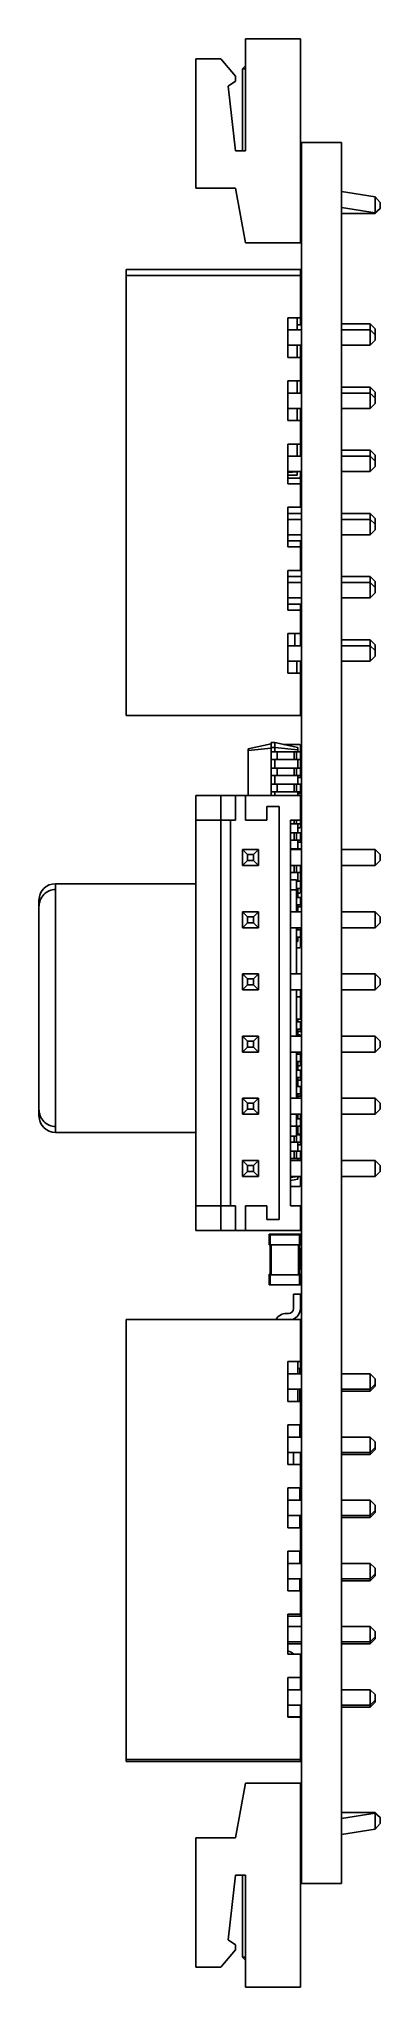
# Paper-space layout '_Right' of a CAD drawing. Header units: millimetres. Extents: x -12.2 to 1.6, y -127.5 to -49.2.
import ezdxf

# ---------------------------------------------------------------- set-up
doc = ezdxf.new("R2010")
doc.units = ezdxf.units.MM

psp = doc.layouts.new('_Right')

# ---------------------------------------------------------------- linework, layer by layer
at = {"color": 7, "linetype": 'Continuous', "lineweight": 25}
for p, q in [((-3.85, -49.208), (-3.85, -53.708)), ((-1.65, -49.208), (-3.85, -49.208)), ((-1.65, -57.407), (-1.65, -49.208)), ((-5.85, -55.208), (-5.85, -50.008)), ((-4.85, -50.008), (-5.85, -50.008)), ((-4.25, -50.708), (-4.85, -50.008)), ((-4.55, -51.108), (-4.25, -50.907)), ((-4.25, -50.907), (-4.25, -50.708)), ((-3.97, -50.407), (-3.85, -50.288)), ((-3.97, -50.407), (-3.97, -53.708)), ((-3.85, -50.407), (-3.97, -50.407)), ((-4.25, -53.708), (-4.55, -51.108)), ((-3.85, -53.708), (-4.25, -53.708)), ((0, -53.375), (-1.6, -53.375)), ((-1.6, -53.375), (-1.6, -123.375)), ((0, -53.375), (0, -123.375)), ((-5.85, -55.208), (-4.25, -55.208)), ((-4.25, -55.208), (-3.85, -57.407)), ((-1.6, -55.587), (-1.65, -55.587)), ((1.352, -55.556), (0, -55.343)), ((1.35, -56.227), (1.35, -55.556)), ((1.55, -55.788), (1.352, -55.556)), ((-1.65, -56.227), (-1.6, -56.227)), ((0, -55.983), (1.352, -56.196)), ((0, -56.227), (1.35, -56.227)), ((1.55, -56.028), (1.35, -56.227)), ((1.55, -56.028), (1.352, -56.196)), ((1.55, -56.028), (1.55, -55.788)), ((-3.85, -57.407), (-1.65, -57.407)), ((-8.65, -58.475), (-8.65, -76.415)), ((-1.65, -58.475), (-8.65, -58.475)), ((-8.65, -58.715), (-1.65, -58.715)), ((-1.65, -60.705), (-1.65, -58.475)), ((-2.15, -60.415), (-1.65, -60.415)), ((-2.15, -62.015), (-2.15, -60.415)), ((-2.15, -60.905), (-1.6, -60.905)), ((-1.78, -60.905), (-1.78, -60.415)), ((-1.65, -60.705), (-1.78, -60.705)), ((-1.65, -60.665), (-1.6, -60.665)), ((0, -60.665), (1.15, -60.665)), ((0, -60.905), (1.15, -60.905)), ((1.15, -60.665), (1.15, -61.525)), ((1.15, -60.665), (1.35, -60.865)), ((1.35, -61.105), (1.15, -60.905)), ((1.35, -61.085), (1.34, -61.095)), ((1.35, -60.865), (1.35, -61.085)), ((-1.6, -61.525), (-2.15, -61.525)), ((-1.78, -62.015), (-1.78, -61.525)), ((-1.65, -61.525), (-1.65, -63.445)), ((1.15, -61.525), (0, -61.525)), ((1.35, -61.325), (1.15, -61.525)), ((1.35, -61.105), (1.35, -61.325)), ((-1.65, -62.015), (-2.15, -62.015)), ((-2.15, -62.955), (-2.15, -64.555)), ((-1.65, -62.955), (-2.15, -62.955)), ((-1.6, -63.445), (-2.15, -63.445)), ((-1.78, -63.445), (-1.78, -62.955)), ((-1.65, -63.205), (-1.6, -63.205)), ((0, -63.205), (1.15, -63.205)), ((1.15, -63.445), (0, -63.445)), ((1.15, -64.065), (1.15, -63.205)), ((1.15, -63.205), (1.35, -63.405)), ((1.35, -63.645), (1.15, -63.445)), ((1.35, -63.405), (1.35, -63.625)), ((-2.15, -64.065), (-1.6, -64.065)), ((-1.78, -64.555), (-1.78, -64.065)), ((-1.65, -65.985), (-1.65, -64.065)), ((0, -64.065), (1.15, -64.065)), ((1.35, -63.865), (1.15, -64.065)), ((1.35, -63.625), (1.34, -63.635)), ((1.35, -63.865), (1.35, -63.645)), ((-2.15, -64.555), (-1.65, -64.555)), ((-2.15, -65.495), (-2.15, -67.095)), ((-1.65, -65.495), (-2.15, -65.495)), ((-1.78, -65.985), (-1.78, -65.495)), ((-1.65, -65.745), (-1.6, -65.745)), ((0, -65.745), (1.15, -65.745)), ((1.15, -66.605), (1.15, -65.745)), ((1.15, -65.745), (1.35, -65.945)), ((-1.6, -65.985), (-2.15, -65.985)), ((1.15, -65.985), (0, -65.985)), ((1.35, -66.185), (1.15, -65.985)), ((1.35, -66.405), (1.15, -66.605)), ((1.35, -66.165), (1.34, -66.175)), ((1.35, -65.945), (1.35, -66.165)), ((1.35, -66.405), (1.35, -66.185)), ((-2.15, -66.605), (-1.6, -66.605)), ((-1.78, -66.618), (-2.15, -66.644)), ((-1.781, -66.745), (-2.15, -66.745)), ((-1.737, -66.875), (-2.15, -66.875)), ((-2.15, -67.095), (-1.65, -67.095)), ((-1.781, -66.618), (-1.781, -66.745)), ((-1.78, -66.618), (-1.78, -66.605)), ((-1.681, -66.855), (-1.65, -66.855)), ((-1.65, -66.605), (-1.65, -66.788)), ((-1.65, -68.035), (-1.65, -66.855)), ((0, -66.605), (1.15, -66.605)), ((-1.65, -68.035), (-2.15, -68.035)), ((-2.15, -68.035), (-2.15, -69.635)), ((-2.15, -68.285), (-1.6, -68.285)), ((-1.6, -68.525), (-2.15, -68.525)), ((0, -68.285), (1.15, -68.285)), ((1.15, -68.525), (0, -68.525)), ((1.15, -69.145), (1.15, -68.285)), ((1.15, -68.285), (1.35, -68.485)), ((1.35, -68.725), (1.15, -68.525)), ((1.35, -68.705), (1.34, -68.715)), ((1.35, -68.485), (1.35, -68.705)), ((1.35, -68.945), (1.35, -68.725)), ((-2.15, -69.145), (-1.6, -69.145)), ((-2.15, -69.395), (-1.65, -69.395)), ((-2.15, -69.635), (-1.65, -69.635)), ((-1.65, -70.575), (-1.65, -69.395)), ((0, -69.145), (1.15, -69.145)), ((1.35, -68.945), (1.15, -69.145)), ((-2.15, -70.575), (-2.15, -72.175)), ((-1.65, -70.575), (-2.15, -70.575)), ((-2.15, -70.825), (-1.6, -70.825)), ((-1.6, -71.065), (-2.15, -71.065)), ((0, -70.825), (1.15, -70.825)), ((1.15, -71.065), (0, -71.065)), ((1.15, -71.685), (1.15, -70.825)), ((1.15, -70.825), (1.35, -71.025)), ((1.35, -71.265), (1.15, -71.065)), ((1.35, -71.245), (1.34, -71.255)), ((1.35, -71.025), (1.35, -71.245)), ((1.35, -71.485), (1.35, -71.265)), ((-2.15, -71.685), (-1.6, -71.685)), ((-2.15, -71.935), (-1.65, -71.935)), ((-1.65, -71.935), (-1.65, -73.605)), ((0, -71.685), (1.15, -71.685)), ((1.35, -71.485), (1.15, -71.685)), ((-2.15, -72.175), (-1.65, -72.175)), ((-1.65, -73.115), (-2.15, -73.115)), ((-2.15, -73.115), (-2.15, -74.715)), ((-1.6, -73.605), (-2.15, -73.605)), ((-1.87, -73.605), (-1.87, -73.115)), ((-1.6, -73.365), (-1.65, -73.365)), ((1.15, -73.365), (0, -73.365)), ((1.15, -73.605), (0, -73.605)), ((1.15, -74.225), (1.15, -73.365)), ((1.35, -73.565), (1.15, -73.365)), ((1.35, -73.805), (1.15, -73.605)), ((1.35, -73.785), (1.35, -73.565)), ((-2.15, -74.225), (-1.6, -74.225)), ((-1.65, -74.225), (-1.65, -76.415)), ((0, -74.225), (1.15, -74.225)), ((1.35, -74.025), (1.15, -74.225)), ((1.34, -73.795), (1.35, -73.785)), ((1.35, -74.025), (1.35, -73.805)), ((-2.15, -74.715), (-1.65, -74.715)), ((-8.65, -76.415), (-1.65, -76.415)), ((-2.825, -77.55), (-3.75, -77.747)), ((-2.825, -77.5), (-2.825, -79.625)), ((-2.675, -77.5), (-2.825, -77.5)), ((-2.675, -77.5), (-2.675, -77.875)), ((-1.75, -77.697), (-2.675, -77.5)), ((-2.825, -77.725), (-3.75, -77.823)), ((-3.75, -77.747), (-3.75, -79.625)), ((-2.675, -77.7), (-2.825, -77.7)), ((-1.65, -77.875), (-2.825, -77.875)), ((-1.65, -78.175), (-2.825, -78.175)), ((-1.75, -77.798), (-2.675, -77.7)), ((-2.675, -78.175), (-2.675, -78.525)), ((-2.575, -77.875), (-2.575, -78.175)), ((-1.69, -77.575), (-2.322, -77.575)), ((-1.9, -77.875), (-1.9, -78.175)), ((-1.8, -77.875), (-1.8, -78.175)), ((-1.75, -77.697), (-1.75, -77.875)), ((-1.75, -78.175), (-1.75, -78.525)), ((-1.65, -77.615), (-1.65, -78.9)), ((-1.65, -78.525), (-2.825, -78.525)), ((-1.65, -78.825), (-2.825, -78.825)), ((-2.675, -78.825), (-2.675, -79.175)), ((-2.575, -78.525), (-2.575, -78.825)), ((-1.9, -78.525), (-1.9, -78.825)), ((-1.8, -78.525), (-1.8, -78.825)), ((-1.75, -78.825), (-1.75, -79.175)), ((-1.65, -78.9), (-1.75, -78.9)), ((-1.65, -79.625), (-5.85, -79.625)), ((-5.85, -79.625), (-5.85, -97.125)), ((-4.85, -79.625), (-4.85, -97.125)), ((-4.25, -79.625), (-4.25, -80.625)), ((-3.85, -79.625), (-3.85, -80.625)), ((-1.65, -79.175), (-2.825, -79.175)), ((-1.65, -79.475), (-2.825, -79.475)), ((-2.675, -79.475), (-2.675, -79.625)), ((-2.575, -79.175), (-2.575, -79.475)), ((-1.9, -79.175), (-1.9, -79.475)), ((-1.8, -79.175), (-1.8, -79.475)), ((-1.75, -79.475), (-1.75, -79.625)), ((-1.65, -79.55), (-1.75, -79.55)), ((-1.65, -79.175), (-1.65, -79.55)), ((-1.65, -79.625), (-1.65, -80.885)), ((-5.85, -80.625), (-4.25, -80.625)), ((-4.45, -80.625), (-4.45, -96.125)), ((-3, -80.625), (-3.85, -80.625)), ((-2.5, -80.075), (-3, -80.075)), ((-3, -80.075), (-3, -80.625)), ((-2.5, -96.675), (-2.5, -80.075)), ((-2.05, -96.125), (-2.05, -80.625)), ((-1.65, -80.625), (-2.05, -80.625)), ((-1.8, -80.625), (-1.8, -80.775)), ((-1.65, -80.775), (-2.05, -80.775)), ((-1.65, -81.125), (-2.05, -81.125)), ((-1.65, -81.425), (-2.05, -81.425)), ((-1.9, -81.125), (-1.9, -81.425)), ((-1.8, -81.125), (-1.8, -81.425)), ((-1.75, -80.775), (-1.75, -81.125)), ((-1.69, -80.925), (-1.75, -80.925)), ((-1.75, -81.425), (-1.75, -81.775)), ((-1.65, -81.125), (-1.65, -81.5)), ((-3.77, -82.005), (-3.97, -81.805)), ((-3.97, -81.805), (-3.97, -82.445)), ((-3.33, -81.805), (-3.97, -81.805)), ((-3.97, -82.445), (-3.77, -82.245)), ((-3.77, -82.005), (-3.77, -82.245)), ((-3.53, -82.005), (-3.77, -82.005)), ((-3.53, -82.245), (-3.77, -82.245)), ((-3.33, -81.805), (-3.53, -82.005)), ((-3.53, -82.005), (-3.53, -82.245)), ((-3.33, -82.445), (-3.53, -82.245)), ((-3.33, -81.805), (-3.33, -82.445)), ((-1.65, -81.775), (-2.05, -81.775)), ((-1.6, -81.805), (-2.05, -81.805)), ((-1.8, -81.775), (-1.8, -81.805)), ((-1.65, -81.5), (-1.75, -81.5)), ((-1.65, -81.775), (-1.65, -81.805)), ((1.35, -81.805), (0, -81.805)), ((1.55, -82.005), (1.35, -81.805)), ((1.55, -82.245), (1.35, -82.445)), ((1.352, -81.807), (1.352, -82.443)), ((1.55, -82.005), (1.55, -82.245)), ((-3.33, -82.445), (-3.97, -82.445)), ((-1.6, -82.445), (-2.05, -82.445)), ((-1.65, -82.725), (-2.05, -82.725)), ((-1.8, -83.025), (-2.05, -83.025)), ((-1.8, -82.445), (-1.8, -82.725)), ((-1.8, -84.305), (-1.8, -83.025)), ((-1.75, -82.725), (-1.75, -83.075)), ((-1.65, -82.445), (-1.65, -83.51)), ((1.35, -82.445), (0, -82.445)), ((-5.85, -83.175), (-11.483, -83.175)), ((-11.483, -83.175), (-11.483, -93.175)), ((-1.65, -83.075), (-1.8, -83.075)), ((-1.65, -83.375), (-1.8, -83.375)), ((-1.65, -83.725), (-1.8, -83.725)), ((-1.75, -83.375), (-1.75, -83.725)), ((-1.69, -83.55), (-1.75, -83.55)), ((-1.65, -83.725), (-1.65, -84.1)), ((-12.15, -83.842), (-12.15, -92.508)), ((-3.97, -84.305), (-3.97, -84.945)), ((-3.97, -84.305), (-3.77, -84.505)), ((-3.33, -84.305), (-3.97, -84.305)), ((-3.77, -84.505), (-3.77, -84.745)), ((-3.53, -84.505), (-3.77, -84.505)), ((-3.33, -84.305), (-3.53, -84.505)), ((-3.53, -84.505), (-3.53, -84.745)), ((-3.33, -84.305), (-3.33, -84.945)), ((-1.6, -84.305), (-2.05, -84.305)), ((-1.65, -84.025), (-1.8, -84.025)), ((-1.75, -84.025), (-1.75, -84.305)), ((-1.65, -84.1), (-1.75, -84.1)), ((1.35, -84.305), (0, -84.305)), ((1.35, -84.305), (1.35, -84.945)), ((1.55, -84.505), (1.35, -84.305)), ((1.55, -84.505), (1.55, -84.745)), ((-3.97, -84.945), (-3.77, -84.745)), ((-3.33, -84.945), (-3.97, -84.945)), ((-3.53, -84.745), (-3.77, -84.745)), ((-3.33, -84.945), (-3.53, -84.745)), ((-1.6, -84.945), (-2.05, -84.945)), ((-1.8, -86.805), (-1.8, -84.945)), ((-1.65, -85.025), (-1.8, -85.025)), ((-1.65, -85.325), (-1.8, -85.325)), ((-1.75, -84.945), (-1.75, -85.025)), ((-1.75, -85.325), (-1.75, -85.503)), ((-1.65, -84.945), (-1.65, -85.71)), ((1.35, -84.945), (0, -84.945)), ((1.55, -84.745), (1.35, -84.945)), ((-1.75, -85.402), (-1.8, -85.407)), ((-1.75, -85.503), (-1.8, -85.514)), ((-1.69, -85.75), (-1.8, -85.75)), ((-3.97, -86.805), (-3.77, -87.005)), ((-3.33, -86.805), (-3.97, -86.805)), ((-3.97, -86.805), (-3.97, -87.445)), ((-3.33, -86.805), (-3.53, -87.005)), ((-3.33, -86.805), (-3.33, -87.445)), ((-1.6, -86.805), (-2.05, -86.805)), ((1.35, -86.805), (0, -86.805)), ((1.35, -86.805), (1.35, -87.445)), ((1.55, -87.005), (1.35, -86.805)), ((-3.97, -87.445), (-3.77, -87.245)), ((-3.33, -87.445), (-3.97, -87.445)), ((-3.53, -87.005), (-3.77, -87.005)), ((-3.77, -87.005), (-3.77, -87.245)), ((-3.53, -87.245), (-3.77, -87.245)), ((-3.53, -87.005), (-3.53, -87.245)), ((-3.33, -87.445), (-3.53, -87.245)), ((-1.6, -87.445), (-2.05, -87.445)), ((-1.8, -89.305), (-1.8, -87.445)), ((-1.65, -87.725), (-1.8, -87.725)), ((-1.65, -88.625), (-1.65, -87.445)), ((1.35, -87.445), (0, -87.445)), ((1.55, -87.245), (1.35, -87.445)), ((1.55, -87.005), (1.55, -87.245)), ((-1.65, -88.625), (-1.8, -88.625)), ((-1.65, -88.725), (-1.8, -88.725)), ((-1.65, -89.025), (-1.8, -89.025)), ((-1.75, -88.625), (-1.75, -88.725)), ((-1.75, -89.025), (-1.75, -89.305)), ((-1.65, -89.125), (-1.75, -89.125)), ((-1.69, -89.25), (-1.75, -89.25)), ((-1.65, -88.725), (-1.65, -89.125)), ((-1.65, -89.305), (-1.65, -89.29)), ((-3.97, -89.305), (-3.97, -89.945)), ((-3.97, -89.305), (-3.77, -89.505)), ((-3.33, -89.305), (-3.97, -89.305)), ((-3.97, -89.945), (-3.77, -89.745)), ((-3.33, -89.945), (-3.97, -89.945)), ((-3.77, -89.505), (-3.77, -89.745)), ((-3.53, -89.505), (-3.77, -89.505)), ((-3.53, -89.745), (-3.77, -89.745)), ((-3.33, -89.305), (-3.53, -89.505)), ((-3.53, -89.505), (-3.53, -89.745)), ((-3.33, -89.945), (-3.53, -89.745)), ((-3.33, -89.305), (-3.33, -89.945)), ((-1.6, -89.305), (-2.05, -89.305)), ((-1.6, -89.945), (-2.05, -89.945)), ((-1.8, -91.805), (-1.8, -89.945)), ((-1.65, -90.025), (-1.8, -90.025)), ((-1.75, -89.945), (-1.75, -90.025)), ((-1.65, -89.945), (-1.65, -90.46)), ((1.35, -89.305), (0, -89.305)), ((1.35, -89.945), (0, -89.945)), ((1.35, -89.305), (1.35, -89.945)), ((1.55, -89.505), (1.35, -89.305)), ((1.55, -89.745), (1.35, -89.945)), ((1.55, -89.505), (1.55, -89.745)), ((-1.65, -90.325), (-1.8, -90.325)), ((-1.65, -90.675), (-1.8, -90.675)), ((-1.75, -90.325), (-1.75, -90.675)), ((-1.69, -90.5), (-1.75, -90.5)), ((-1.65, -90.675), (-1.65, -91.075)), ((-1.65, -90.975), (-1.8, -90.975)), ((-1.65, -91.325), (-1.8, -91.325)), ((-1.65, -91.625), (-1.8, -91.625)), ((-1.75, -90.975), (-1.75, -91.325)), ((-1.65, -91.075), (-1.75, -91.075)), ((-1.75, -91.625), (-1.75, -91.805)), ((-1.65, -91.325), (-1.65, -91.725)), ((-3.97, -91.805), (-3.97, -92.445)), ((-3.97, -91.805), (-3.77, -92.005)), ((-3.33, -91.805), (-3.97, -91.805)), ((-3.97, -92.445), (-3.77, -92.245)), ((-3.77, -92.005), (-3.77, -92.245)), ((-3.53, -92.005), (-3.77, -92.005)), ((-3.53, -92.245), (-3.77, -92.245)), ((-3.33, -91.805), (-3.53, -92.005)), ((-3.53, -92.005), (-3.53, -92.245)), ((-3.33, -92.445), (-3.53, -92.245)), ((-3.33, -91.805), (-3.33, -92.445)), ((-1.6, -91.805), (-2.05, -91.805)), ((-1.65, -91.725), (-1.75, -91.725)), ((1.35, -91.805), (0, -91.805)), ((1.55, -92.005), (1.35, -91.805)), ((1.35, -91.805), (1.35, -92.445)), ((1.55, -92.245), (1.35, -92.445)), ((1.55, -92.005), (1.55, -92.245)), ((-11.483, -93.175), (-5.85, -93.175)), ((-3.33, -92.445), (-3.97, -92.445)), ((-1.6, -92.445), (-2.05, -92.445)), ((-1.65, -92.925), (-2.05, -92.925)), ((-1.8, -92.445), (-1.8, -93.575)), ((-1.65, -92.625), (-1.8, -92.625)), ((-1.75, -92.445), (-1.75, -92.625)), ((-1.75, -92.925), (-1.75, -93.275)), ((-1.65, -92.445), (-1.65, -93.21)), ((1.35, -92.445), (0, -92.445)), ((-1.8, -93.325), (-2.05, -93.325)), ((-1.65, -93.575), (-2.05, -93.575)), ((-1.65, -93.925), (-2.05, -93.925)), ((-1.9, -93.925), (-1.9, -94.225)), ((-1.65, -93.275), (-1.8, -93.275)), ((-1.8, -93.925), (-1.8, -94.225)), ((-1.69, -93.25), (-1.75, -93.25)), ((-1.75, -93.575), (-1.75, -93.925)), ((-1.65, -93.675), (-1.75, -93.675)), ((-1.65, -93.275), (-1.65, -93.675)), ((-1.65, -93.925), (-1.65, -94.305)), ((-3.77, -94.505), (-3.97, -94.305)), ((-3.33, -94.305), (-3.97, -94.305)), ((-3.97, -94.305), (-3.97, -94.945)), ((-3.97, -94.945), (-3.77, -94.745)), ((-3.53, -94.505), (-3.77, -94.505)), ((-3.77, -94.505), (-3.77, -94.745)), ((-3.53, -94.745), (-3.77, -94.745)), ((-3.33, -94.305), (-3.53, -94.505)), ((-3.53, -94.505), (-3.53, -94.745)), ((-3.33, -94.945), (-3.53, -94.745)), ((-3.33, -94.305), (-3.33, -94.945)), ((-1.65, -94.225), (-2.05, -94.225)), ((-1.6, -94.305), (-2.05, -94.305)), ((-1.75, -94.225), (-1.75, -94.305)), ((1.35, -94.305), (0, -94.305)), ((1.55, -94.505), (1.35, -94.305)), ((1.55, -94.745), (1.35, -94.945)), ((1.352, -94.307), (1.352, -94.943)), ((1.55, -94.505), (1.55, -94.745)), ((-3.33, -94.945), (-3.97, -94.945)), ((-1.6, -94.945), (-2.05, -94.945)), ((-1.75, -94.952), (-2.05, -94.984)), ((-1.75, -95.053), (-2.05, -95.117)), ((-1.69, -95.35), (-2.05, -95.35)), ((-1.75, -94.945), (-1.75, -95.053)), ((-1.65, -94.945), (-1.65, -95.31)), ((1.35, -94.945), (0, -94.945)), ((-4.25, -96.125), (-5.85, -96.125)), ((-4.25, -96.125), (-4.25, -97.125)), ((-3.85, -96.125), (-3, -96.125)), ((-3.85, -96.125), (-3.85, -97.125)), ((-3, -96.125), (-3, -96.675)), ((-1.65, -96.125), (-2.05, -96.125)), ((-1.65, -96.125), (-1.65, -97.125)), ((-1.65, -97.125), (-5.85, -97.125)), ((-3, -96.675), (-2.5, -96.675)), ((-1.695, -97.275), (-2.9, -97.275)), ((-2.9, -97.275), (-2.9, -97.7)), ((-1.65, -97.3), (-2.9, -97.3)), ((-1.65, -97.7), (-2.9, -97.7)), ((-2.86, -97.275), (-2.86, -99.3)), ((-2.82, -97.7), (-2.82, -98.9)), ((-1.685, -97.263), (-2.115, -97.263)), ((-1.73, -97.7), (-1.73, -98.9)), ((-1.69, -97.275), (-1.65, -97.275)), ((-1.69, -97.3), (-1.69, -99.3)), ((-1.685, -98.875), (-1.685, -97.7)), ((-1.667, -97.829), (-1.685, -97.829)), ((-1.667, -97.829), (-1.667, -98.708)), ((-1.65, -97.275), (-1.65, -97.7)), ((-1.667, -98.696), (-1.685, -98.696)), ((-2.9, -98.875), (-2.9, -99.3)), ((-2.86, -98.875), (-2.9, -98.875)), ((-1.65, -98.9), (-2.9, -98.9)), ((-1.65, -99.3), (-2.9, -99.3)), ((-1.69, -98.875), (-1.65, -98.875)), ((-1.667, -98.708), (-1.685, -98.708)), ((-1.65, -98.875), (-1.65, -99.3)), ((-1.65, -99.675), (-1.92, -99.675)), ((-1.92, -99.675), (-1.92, -100.255)), ((-1.65, -100.255), (-1.65, -99.675)), ((-8.65, -100.695), (-8.65, -118.475)), ((-8.65, -100.695), (-1.65, -100.695)), ((-2.12, -100.455), (-2.215, -100.455)), ((-1.65, -102.885), (-1.65, -100.695)), ((-2.15, -103.995), (-2.15, -102.395)), ((-2.15, -102.395), (-1.65, -102.395)), ((-1.75, -102.885), (-1.75, -102.395)), ((-2.15, -102.885), (-1.6, -102.885)), ((-1.65, -102.675), (-1.75, -102.675)), ((-1.67, -102.885), (-1.67, -102.675)), ((0, -102.885), (1.15, -102.885)), ((1.15, -102.885), (1.15, -103.585)), ((1.35, -103.085), (1.15, -102.885)), ((1.35, -103.305), (1.15, -103.505)), ((1.35, -103.385), (1.15, -103.585)), ((1.35, -103.085), (1.35, -103.385)), ((-1.6, -103.505), (-2.15, -103.505)), ((-1.65, -103.995), (-2.15, -103.995)), ((-1.75, -103.995), (-1.75, -103.505)), ((-1.67, -103.995), (-1.67, -103.505)), ((-1.65, -103.505), (-1.65, -105.425)), ((-1.6, -103.585), (-1.65, -103.585)), ((1.15, -103.505), (0, -103.505)), ((1.15, -103.585), (0, -103.585)), ((-2.15, -104.935), (-2.15, -106.535)), ((-1.65, -104.935), (-2.15, -104.935)), ((-1.67, -105.425), (-1.67, -104.935)), ((-1.6, -105.425), (-2.15, -105.425)), ((1.15, -105.425), (0, -105.425)), ((1.15, -106.125), (1.15, -105.425)), ((1.35, -105.625), (1.15, -105.425)), ((1.35, -105.925), (1.35, -105.625)), ((-2.15, -106.045), (-1.6, -106.045)), ((-2.15, -106.535), (-1.65, -106.535)), ((-1.92, -106.535), (-1.92, -106.095)), ((-1.653, -106.045), (-1.65, -106.095)), ((-1.65, -107.965), (-1.65, -106.095)), ((-1.6, -106.125), (-1.65, -106.125)), ((0, -106.045), (1.15, -106.045)), ((1.15, -106.125), (0, -106.125)), ((1.35, -105.845), (1.15, -106.045)), ((1.35, -105.925), (1.15, -106.125)), ((-1.65, -107.475), (-2.15, -107.475)), ((-2.15, -107.475), (-2.15, -109.075)), ((-1.6, -107.965), (-2.15, -107.965)), ((-1.67, -107.965), (-1.67, -107.475)), ((1.15, -107.965), (0, -107.965)), ((1.15, -108.665), (1.15, -107.965)), ((1.35, -108.165), (1.15, -107.965)), ((-2.15, -108.585), (-1.6, -108.585)), ((-1.67, -109.075), (-1.67, -108.585)), ((-1.65, -110.095), (-1.65, -108.585)), ((-1.6, -108.665), (-1.65, -108.665)), ((0, -108.585), (1.15, -108.585)), ((1.15, -108.665), (0, -108.665)), ((1.35, -108.385), (1.15, -108.585)), ((1.35, -108.465), (1.15, -108.665)), ((1.35, -108.465), (1.35, -108.165)), ((-2.15, -109.075), (-1.65, -109.075)), ((-2.15, -110.015), (-2.15, -111.615)), ((-1.65, -110.015), (-2.15, -110.015)), ((-1.67, -110.505), (-1.67, -110.015)), ((-1.65, -110.095), (-1.67, -110.095)), ((-1.6, -110.505), (-2.15, -110.505)), ((-2.15, -111.125), (-1.6, -111.125)), ((-1.67, -111.615), (-1.67, -111.125)), ((-1.6, -111.205), (-1.67, -111.205)), ((1.15, -110.505), (0, -110.505)), ((0, -111.125), (1.15, -111.125)), ((1.15, -111.205), (0, -111.205)), ((1.15, -111.205), (1.15, -110.505)), ((1.35, -110.705), (1.15, -110.505)), ((1.35, -110.925), (1.15, -111.125)), ((1.35, -111.005), (1.15, -111.205)), ((1.35, -111.005), (1.35, -110.705)), ((-2.15, -111.615), (-1.65, -111.615)), ((-1.65, -112.635), (-1.65, -111.615)), ((-2.15, -112.555), (-2.15, -114.155)), ((-1.65, -112.555), (-2.15, -112.555)), ((-1.65, -112.635), (-2.15, -112.635)), ((-1.6, -113.045), (-2.15, -113.045)), ((1.15, -113.045), (0, -113.045)), ((1.15, -113.745), (1.15, -113.045)), ((1.35, -113.245), (1.15, -113.045)), ((1.35, -113.465), (1.15, -113.665)), ((1.35, -113.545), (1.15, -113.745)), ((1.35, -113.545), (1.35, -113.245)), ((-2.15, -113.665), (-1.6, -113.665)), ((-1.6, -113.745), (-2.15, -113.745)), ((-2.15, -114.155), (-1.65, -114.155)), ((-1.65, -114.155), (-1.65, -115.585)), ((0, -113.665), (1.15, -113.665)), ((1.15, -113.745), (0, -113.745)), ((-2.15, -115.095), (-2.15, -116.695)), ((-1.65, -115.095), (-2.15, -115.095)), ((-1.6, -115.585), (-2.15, -115.585)), ((1.15, -115.585), (0, -115.585)), ((1.15, -116.285), (1.15, -115.585)), ((1.35, -115.785), (1.15, -115.585)), ((1.35, -116.085), (1.35, -115.785)), ((-2.15, -116.205), (-1.6, -116.205)), ((-1.65, -116.675), (-2.15, -116.675)), ((-2.15, -116.695), (-1.65, -116.695)), ((-1.65, -116.205), (-1.65, -116.675)), ((-1.65, -116.285), (-1.6, -116.285)), ((-1.65, -116.695), (-1.65, -118.475)), ((0, -116.205), (1.15, -116.205)), ((0, -116.285), (1.15, -116.285)), ((1.35, -116.005), (1.15, -116.205)), ((1.15, -116.285), (1.35, -116.085)), ((-8.65, -118.395), (-1.65, -118.395)), ((-1.65, -118.475), (-8.65, -118.475)), ((-4.25, -121.543), (-3.85, -119.343)), ((-3.85, -119.343), (-1.65, -119.343)), ((-1.65, -119.343), (-1.65, -127.543)), ((-1.65, -120.522), (-1.6, -120.522)), ((0, -120.522), (1.35, -120.522)), ((0, -120.767), (1.352, -120.554)), ((1.35, -120.522), (1.35, -121.194)), ((1.55, -120.722), (1.35, -120.522)), ((1.55, -120.722), (1.352, -120.554)), ((-1.6, -121.162), (-1.65, -121.162)), ((1.352, -121.194), (0, -121.407)), ((1.55, -120.963), (1.352, -121.194)), ((1.55, -120.722), (1.55, -120.963)), ((-5.85, -121.543), (-5.85, -126.743)), ((-4.25, -121.543), (-5.85, -121.543)), ((-4.25, -123.043), (-4.55, -125.642)), ((-3.85, -123.043), (-4.25, -123.043)), ((-3.97, -126.343), (-3.97, -123.043)), ((-3.85, -127.543), (-3.85, -123.043)), ((0, -123.375), (-1.6, -123.375)), ((-4.25, -126.043), (-4.85, -126.743)), ((-4.55, -125.642), (-4.25, -125.843)), ((-4.25, -125.843), (-4.25, -126.043)), ((-4.85, -126.743), (-5.85, -126.743)), ((-3.85, -126.463), (-3.97, -126.343)), ((-3.85, -126.343), (-3.97, -126.343)), ((-1.65, -127.543), (-3.85, -127.543))]:
    psp.add_line(p, q, dxfattribs=at)
at = {"color": 8, "linetype": 'Continuous', "lineweight": 25}
for p, q in [((-1.797, -74.225), (-1.797, -74.715)), ((-1.9, -80.625), (-1.9, -80.775)), ((-1.9, -81.775), (-1.9, -81.805)), ((-1.9, -82.445), (-1.9, -82.725)), ((-1.8, -83.425), (-2.05, -83.425)), ((-1.9, -93.325), (-1.9, -93.575)), ((-1.69, -97.275), (-1.69, -97.275))]:
    psp.add_line(p, q, dxfattribs=at)
at = {"color": 7, "linetype": 'Continuous', "lineweight": 25, "flags": 128}
psp.add_lwpolyline([(-1.92, -106.095), (-1.924, -106.056), (-1.926, -106.045)], dxfattribs=at)
at = {"color": 7, "linetype": 'Continuous', "lineweight": 25}
for centre, radius, start, end in [((-1.737, -66.788), 0.0867, 270, 0), ((-1.69, -77.615), 0.04, 0, 90), ((-1.69, -80.885), 0.04, 270, 360), ((-11.483, -83.842), 0.667, 90, 180), ((-1.69, -83.51), 0.04, 270, 360), ((-1.69, -85.71), 0.04, 270, 0), ((-1.69, -89.29), 0.04, 360, 90), ((-1.69, -90.46), 0.04, 270, 360), ((-11.483, -92.508), 0.667, 180, 270), ((-1.69, -93.21), 0.04, 270, 0), ((-1.69, -95.31), 0.04, 270, 0), ((-2.115, -97.297), 0.035, 90, 139.9948), ((-2.055, -97.32), 0.045, 90, 153.6122), ((-1.695, -97.32), 0.045, 26.3878, 90), ((-1.685, -97.297), 0.035, 40.0052, 90), ((-2.12, -100.255), 0.2, 270, 0), ((-2.12, -100.255), 0.47, 290.58197, 0), ((-2.215, -100.925), 0.47, 90, 150.70136), ((-2.4, -114.725), 0.75, 49.4642, 70.52878)]:
    psp.add_arc(centre, radius, start, end, dxfattribs=at)
for points in [[(-11.483, -83.405), (-11.66, -83.405), (-11.835, -83.483), (-12.08, -83.744), (-12.15, -83.926), (-12.15, -84.11)], [(-11.483, -92.945), (-11.66, -92.945), (-11.835, -92.867), (-12.08, -92.606), (-12.15, -92.424), (-12.15, -92.24)]]:
    psp.add_open_spline(points, degree=3, knots=[0, 0, 0, 0, 0.5, 0.5, 1, 1, 1, 1], dxfattribs=at)

doc.saveas('drawing.dxf')
